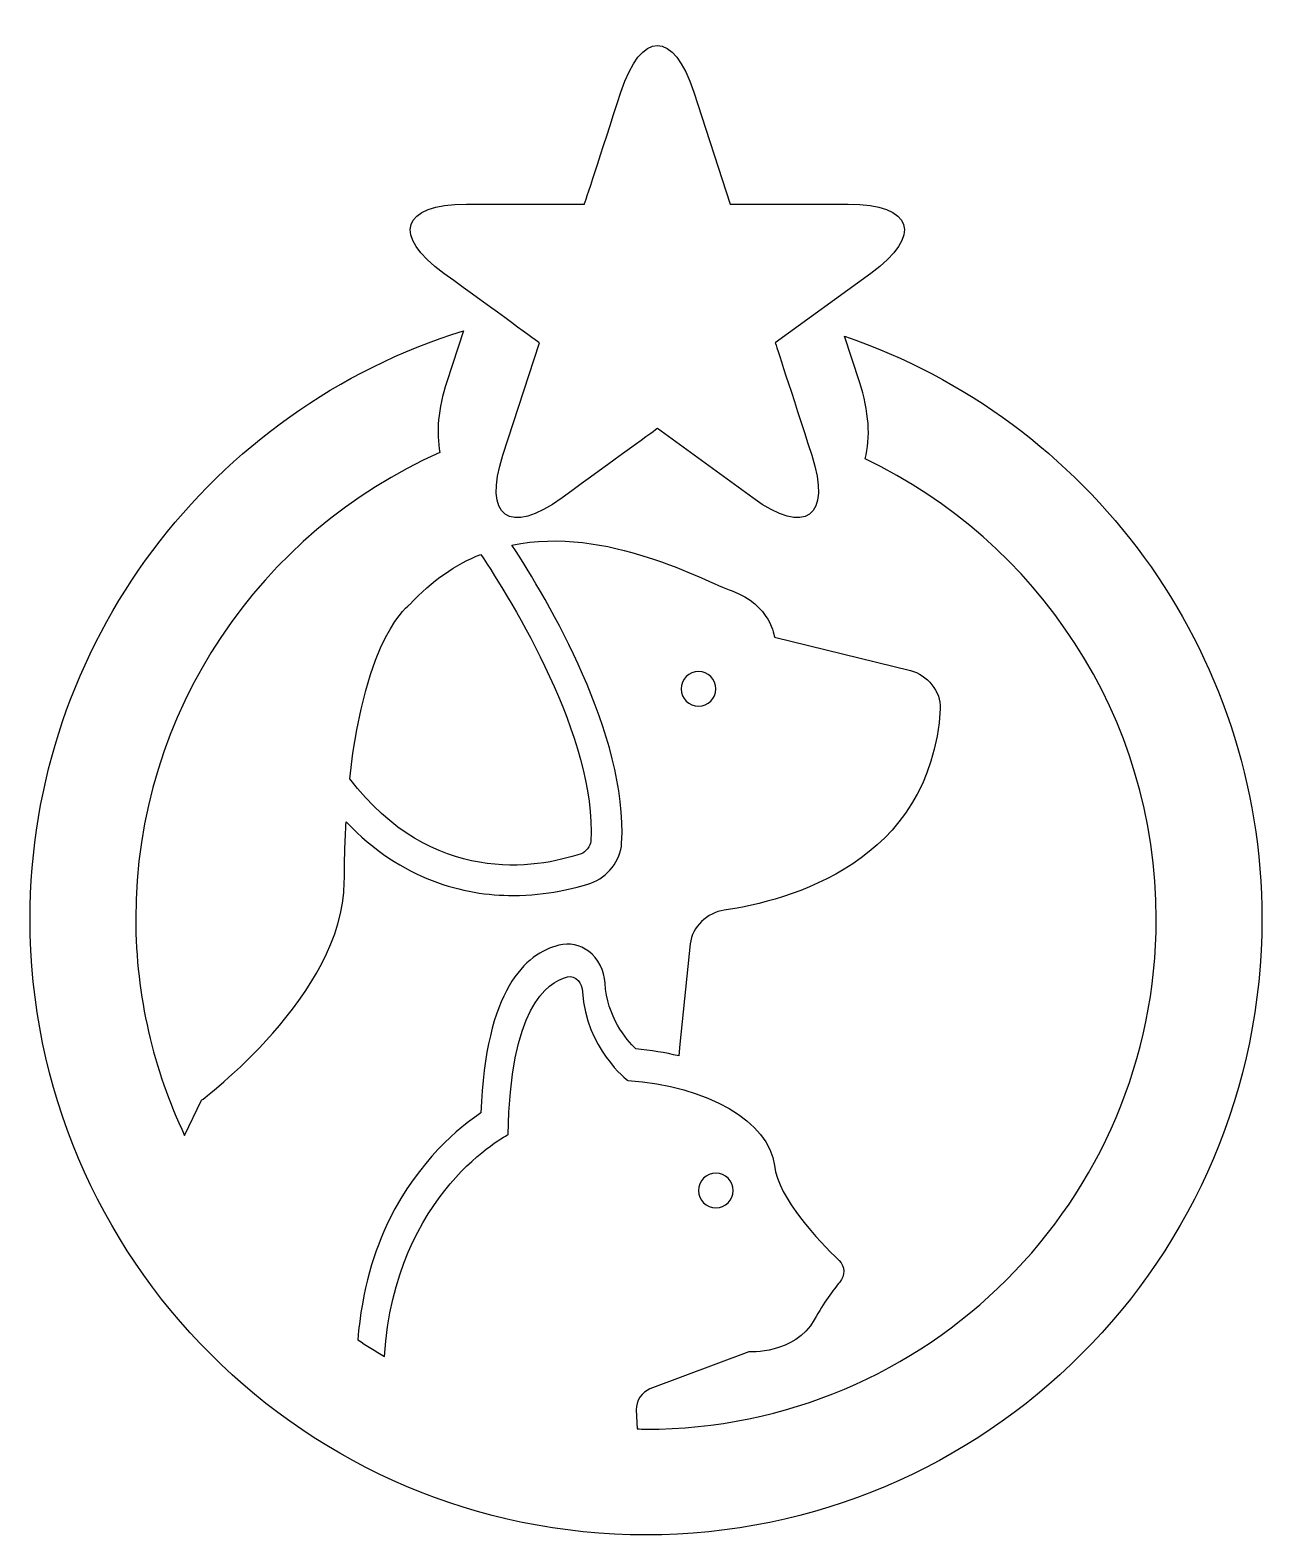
# Model space of a CAD drawing. Header units: centimetres. Extents: x -5.4 to 5.4, y -6.5 to 6.7.
import ezdxf

# ---------------------------------------------------------------- set-up
doc = ezdxf.new("R2010")
doc.units = ezdxf.units.CM
doc.header["$MEASUREMENT"] = 0
doc.layers.add('Layer 1', color=7, linetype='Continuous')

msp = doc.modelspace()

# ---------------------------------------------------------------- linework, layer by layer
at = {"layer": 'Layer 1'}
for points, knots in [([(1.77656, 5.14925), (1.20419, 5.14925), (0.74087, 5.14925), (0.74087, 5.14925), (0.74087, 5.14925), (0.74087, 5.14925), (0.41993, 6.13477), (0.41993, 6.13477), (0.41993, 6.13477), (0.24361, 6.67902), (-0.04386, 6.67902), (-0.21983, 6.13477), (-0.21983, 6.13477), (-0.39776, 5.5902), (-0.54064, 5.14925), (-0.54064, 5.14925), (-0.54064, 5.14925), (-0.54064, 5.14925), (-1.57717, 5.14925), (-1.57717, 5.14925), (-1.57717, 5.14925), (-2.14952, 5.14925), (-2.23823, 4.87596), (-1.77524, 4.53978), (-1.77524, 4.53978), (-1.31108, 4.20416), (-0.9363, 3.931), (-0.9363, 3.931), (-0.9363, 3.931), (-0.9363, 3.931), (-1.25737, 2.94548), (-1.25737, 2.94548), (-1.25737, 2.94548), (-1.43382, 2.40105), (-1.20168, 2.23219), (-0.73775, 2.56869), (-0.73775, 2.56869), (-0.27542, 2.90505), (0.09971, 3.17789), (0.09971, 3.17789), (0.09971, 3.17789), (0.09971, 3.17789), (0.9378, 2.56869), (0.9378, 2.56869), (0.9378, 2.56869), (1.40087, 2.23246), (1.63252, 2.40105), (1.45607, 2.94548), (1.45607, 2.94548), (1.27935, 3.49005), (1.13624, 3.931), (1.13624, 3.931), (1.13624, 3.931), (1.13624, 3.931), (1.97494, 4.53978), (1.97494, 4.53978), (1.97494, 4.53978), (2.43728, 4.87597), (2.34864, 5.14925), (1.77656, 5.14925)], [0, 0, 0, 0, 0.0625, 0.0625, 0.0625, 0.0625, 0.125, 0.125, 0.125, 0.125, 0.1875, 0.1875, 0.1875, 0.1875, 0.25, 0.25, 0.25, 0.25, 0.3125, 0.3125, 0.3125, 0.3125, 0.375, 0.375, 0.375, 0.375, 0.4375, 0.4375, 0.4375, 0.4375, 0.5, 0.5, 0.5, 0.5, 0.5625, 0.5625, 0.5625, 0.5625, 0.625, 0.625, 0.625, 0.625, 0.6875, 0.6875, 0.6875, 0.6875, 0.75, 0.75, 0.75, 0.75, 0.8125, 0.8125, 0.8125, 0.8125, 0.875, 0.875, 0.875, 0.875, 1, 1, 1, 1]), ([(1.74542, 3.9898), (1.74542, 3.9898), (1.87533, 3.58935), (1.87533, 3.58935), (1.87533, 3.58935), (1.9609, 3.3249), (1.97436, 3.09974), (1.92557, 2.91149), (1.92557, 2.91149), (3.43552, 2.18905), (4.48354, 0.65094), (4.48354, -1.13126), (4.48354, -1.13126), (4.48354, -3.60376), (2.47212, -5.61507), (-0.0002, -5.61507), (-0.0002, -5.61507), (-0.02658, -5.61507), (-0.05248, -5.61137), (-0.07854, -5.61086), (-0.07854, -5.61086), (-0.07854, -5.61086), (-0.08574, -5.4437), (-0.08574, -5.4437), (-0.08574, -5.4437), (-0.08907, -5.36898), (-0.03494, -5.28699), (0.03502, -5.26093), (0.03502, -5.26093), (0.03502, -5.26093), (0.90256, -4.93544), (0.90256, -4.93544), (0.90256, -4.93544), (0.90256, -4.93544), (1.30944, -4.95814), (1.47872, -4.65276), (1.47872, -4.65276), (1.56442, -4.4988), (1.64408, -4.39122), (1.70248, -4.32185), (1.70248, -4.32185), (1.7504, -4.26481), (1.74976, -4.18342), (1.69594, -4.1313), (1.69594, -4.1313), (1.51888, -3.9598), (1.16235, -3.58414), (1.12867, -3.29707), (1.12867, -3.29707), (1.08335, -2.91279), (0.54127, -2.59629), (-0.15956, -2.55124), (-0.15956, -2.55124), (-0.15956, -2.55124), (-0.53167, -2.26515), (-0.5567, -1.77143), (-0.5567, -1.77143), (-0.5607, -1.69661), (-0.61658, -1.62226), (-0.68926, -1.6403), (-0.68926, -1.6403), (-0.87659, -1.68623), (-1.19443, -1.92676), (-1.21022, -3.02492), (-1.21022, -3.02492), (-1.21022, -3.02492), (-2.20532, -3.52922), (-2.29805, -4.97434), (-2.29805, -4.97434), (-2.37727, -4.92693), (-2.45661, -4.88012), (-2.5326, -4.82776), (-2.5326, -4.82776), (-2.49643, -4.38853), (-2.38541, -4.03859), (-2.25537, -3.77445), (-2.25537, -3.77445), (-1.99724, -3.24965), (-1.63487, -2.95787), (-1.45003, -2.83473), (-1.45003, -2.83473), (-1.41021, -1.75078), (-1.05847, -1.43408), (-0.76476, -1.36156), (-0.76476, -1.36156), (-0.67456, -1.33933), (-0.5799, -1.35862), (-0.50489, -1.41466), (-0.50489, -1.41466), (-0.41948, -1.47827), (-0.36511, -1.58296), (-0.35932, -1.69546), (-0.35932, -1.69546), (-0.34424, -1.98677), (-0.17205, -2.19124), (-0.09032, -2.27252), (-0.09032, -2.27252), (0.042, -2.28474), (0.16844, -2.30586), (0.28724, -2.33475), (0.28724, -2.33475), (0.28724, -2.33475), (0.29835, -2.23251), (0.29835, -2.23251), (0.29835, -2.23251), (0.29835, -2.23251), (0.38913, -1.34949), (0.38913, -1.34949), (0.38913, -1.34949), (0.40456, -1.20056), (0.53865, -1.07472), (0.68684, -1.05361), (0.68684, -1.05361), (1.24979, -0.97162), (2.50416, -0.63811), (2.58578, 0.71706), (2.58578, 0.71706), (2.5948, 0.86673), (2.46883, 1.01704), (2.32313, 1.0525), (2.32313, 1.0525), (2.32313, 1.0525), (1.12904, 1.34404), (1.12904, 1.34404), (1.12904, 1.34404), (1.12904, 1.34404), (1.09496, 1.63225), (0.75611, 1.75073), (0.75611, 1.75073), (0.50915, 1.83735), (-0.34159, 2.32599), (-1.17855, 2.15361), (-1.17855, 2.15361), (-0.86213, 1.67191), (-0.15816, 0.48454), (-0.21377, -0.46521), (-0.21377, -0.46521), (-0.2221, -0.61462), (-0.3409, -0.76887), (-0.48351, -0.81592), (-0.48351, -0.81592), (-0.62059, -0.86135), (-0.86686, -0.92482), (-1.16614, -0.92482), (-1.16614, -0.92482), (-1.59969, -0.92482), (-2.14412, -0.79158), (-2.63471, -0.27887), (-2.63471, -0.27887), (-2.64434, -0.44162), (-2.64984, -0.61796), (-2.65077, -0.80851), (-2.65077, -0.80851), (-2.65633, -1.79181), (-3.90529, -2.72409), (-3.90529, -2.72409), (-3.90529, -2.72409), (-3.90529, -2.72409), (-4.05446, -3.03291), (-4.05446, -3.03291), (-4.05446, -3.03291), (-4.32656, -2.45453), (-4.48332, -1.8118), (-4.48332, -1.13127), (-4.48332, -1.13127), (-4.48332, 0.69647), (-3.38279, 2.26971), (-1.81084, 2.96713), (-1.81084, 2.96713), (-1.84349, 3.14432), (-1.82769, 3.3498), (-1.75004, 3.58954), (-1.75004, 3.58954), (-1.75004, 3.58954), (-1.60396, 4.03772), (-1.60396, 4.03772), (-1.60396, 4.03772), (-3.80746, 3.35269), (-5.41158, 1.29473), (-5.41158, -1.13129), (-5.41158, -1.13129), (-5.41158, -4.11513), (-2.98384, -6.54295), (0.00008, -6.54295), (0.00008, -6.54295), (2.984, -6.54295), (5.41166, -4.11513), (5.41166, -1.13129), (5.41166, -1.13129), (5.41138, 1.24199), (3.87526, 3.2618), (1.74542, 3.9898)], [0, 0, 0, 0, 0.02040816, 0.02040816, 0.02040816, 0.02040816, 0.04081633, 0.04081633, 0.04081633, 0.04081633, 0.06122449, 0.06122449, 0.06122449, 0.06122449, 0.08163265, 0.08163265, 0.08163265, 0.08163265, 0.10204082, 0.10204082, 0.10204082, 0.10204082, 0.12244898, 0.12244898, 0.12244898, 0.12244898, 0.14285714, 0.14285714, 0.14285714, 0.14285714, 0.16326531, 0.16326531, 0.16326531, 0.16326531, 0.18367347, 0.18367347, 0.18367347, 0.18367347, 0.20408163, 0.20408163, 0.20408163, 0.20408163, 0.2244898, 0.2244898, 0.2244898, 0.2244898, 0.24489796, 0.24489796, 0.24489796, 0.24489796, 0.26530612, 0.26530612, 0.26530612, 0.26530612, 0.28571429, 0.28571429, 0.28571429, 0.28571429, 0.30612245, 0.30612245, 0.30612245, 0.30612245, 0.32653061, 0.32653061, 0.32653061, 0.32653061, 0.34693878, 0.34693878, 0.34693878, 0.34693878, 0.36734694, 0.36734694, 0.36734694, 0.36734694, 0.3877551, 0.3877551, 0.3877551, 0.3877551, 0.40816327, 0.40816327, 0.40816327, 0.40816327, 0.42857143, 0.42857143, 0.42857143, 0.42857143, 0.44897959, 0.44897959, 0.44897959, 0.44897959, 0.46938776, 0.46938776, 0.46938776, 0.46938776, 0.48979592, 0.48979592, 0.48979592, 0.48979592, 0.51020408, 0.51020408, 0.51020408, 0.51020408, 0.53061224, 0.53061224, 0.53061224, 0.53061224, 0.55102041, 0.55102041, 0.55102041, 0.55102041, 0.57142857, 0.57142857, 0.57142857, 0.57142857, 0.59183673, 0.59183673, 0.59183673, 0.59183673, 0.6122449, 0.6122449, 0.6122449, 0.6122449, 0.63265306, 0.63265306, 0.63265306, 0.63265306, 0.65306122, 0.65306122, 0.65306122, 0.65306122, 0.67346939, 0.67346939, 0.67346939, 0.67346939, 0.69387755, 0.69387755, 0.69387755, 0.69387755, 0.71428571, 0.71428571, 0.71428571, 0.71428571, 0.73469388, 0.73469388, 0.73469388, 0.73469388, 0.75510204, 0.75510204, 0.75510204, 0.75510204, 0.7755102, 0.7755102, 0.7755102, 0.7755102, 0.79591837, 0.79591837, 0.79591837, 0.79591837, 0.81632653, 0.81632653, 0.81632653, 0.81632653, 0.83673469, 0.83673469, 0.83673469, 0.83673469, 0.85714286, 0.85714286, 0.85714286, 0.85714286, 0.87755102, 0.87755102, 0.87755102, 0.87755102, 0.89795918, 0.89795918, 0.89795918, 0.89795918, 0.91836735, 0.91836735, 0.91836735, 0.91836735, 0.93877551, 0.93877551, 0.93877551, 0.93877551, 0.95918367, 0.95918367, 0.95918367, 0.95918367, 1, 1, 1, 1]), ([(-2.0754, 1.63239), (-2.0754, 1.63239), (-2.46529, 1.37072), (-2.60359, 0.09947), (-2.60359, 0.09947), (-1.87448, -0.8447), (-0.96836, -0.69034), (-0.56939, -0.55858), (-0.56939, -0.55858), (-0.53314, -0.54636), (-0.4874, -0.48722), (-0.48499, -0.44955), (-0.48499, -0.44955), (-0.43202, 0.45818), (-1.18156, 1.66831), (-1.45157, 2.07227), (-1.45157, 2.07227), (-1.66877, 1.98574), (-1.88017, 1.84569), (-2.0754, 1.63239)], [0, 0, 0, 0, 0.16666667, 0.16666667, 0.16666667, 0.16666667, 0.33333333, 0.33333333, 0.33333333, 0.33333333, 0.5, 0.5, 0.5, 0.5, 0.66666667, 0.66666667, 0.66666667, 0.66666667, 1, 1, 1, 1]), ([(0.46142, 1.04274), (0.54588, 1.04274), (0.61393, 0.97458), (0.61393, 0.89018), (0.61393, 0.89018), (0.61393, 0.80578), (0.54591, 0.73773), (0.46142, 0.73773), (0.46142, 0.73773), (0.37686, 0.73773), (0.30868, 0.80575), (0.30868, 0.89018), (0.30868, 0.89018), (0.30881, 0.97458), (0.37723, 1.04274), (0.46142, 1.04274)], [0, 0, 0, 0, 0.2, 0.2, 0.2, 0.2, 0.4, 0.4, 0.4, 0.4, 0.6, 0.6, 0.6, 0.6, 1, 1, 1, 1]), ([(0.61393, -3.36435), (0.69817, -3.36435), (0.76657, -3.4324), (0.76657, -3.51699), (0.76657, -3.51699), (0.76657, -3.60145), (0.69818, -3.66952), (0.61393, -3.66952), (0.61393, -3.66952), (0.52971, -3.66952), (0.46142, -3.60147), (0.46142, -3.51699), (0.46142, -3.51699), (0.46142, -3.4324), (0.52971, -3.36435), (0.61393, -3.36435)], [0, 0, 0, 0, 0.2, 0.2, 0.2, 0.2, 0.4, 0.4, 0.4, 0.4, 0.6, 0.6, 0.6, 0.6, 1, 1, 1, 1])]:
    msp.add_open_spline(points, degree=3, knots=knots, dxfattribs=at)

doc.saveas('drawing.dxf')
